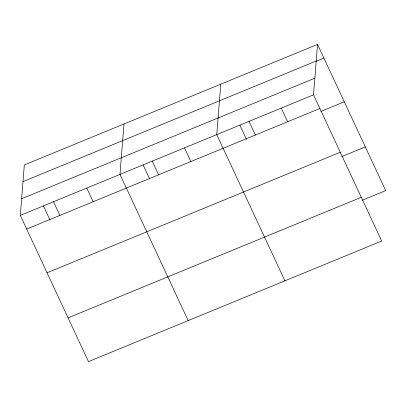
<?xml version="1.0" encoding="UTF-8"?>
<svg xmlns="http://www.w3.org/2000/svg" width="406" height="406" viewBox="0 0 406 406"><rect width="100%" height="100%" fill="white"/><g stroke="black" fill="none" stroke-linecap="round" stroke-linejoin="round"><path stroke-width="0.61" d="M317.522 44.401L313.508 94.837L381.686 241.042L88.478 361.599L20.3 215.393L24.314 164.958L317.522 44.401L385.7 190.607L362.243 200.249M124.003 123.967L119.993 174.402L188.166 320.608M220.762 84.184L216.748 134.619L284.926 280.825M22.99 181.604L316.198 61.042M316.274 61.204L323.897 58.073M21.625 198.747L314.833 78.191M20.3 215.393L313.508 94.837M26.674 229.065L319.882 108.503M320.836 111.452L344.293 101.81M47.071 272.802L340.279 152.24M341.847 156.513L365.304 146.87M68.081 317.862L361.289 197.306M281.257 108.097L287.631 121.764M249.005 121.358L255.379 135.031M239.85 125.119L246.472 139.319M184.497 147.88L190.871 161.552M152.245 161.141L158.619 174.813M143.095 164.902L149.712 179.102M86.762 188.064L93.136 201.736M53.531 201.731L59.905 215.398M43.401 205.893L50.024 220.093"/></g></svg>
